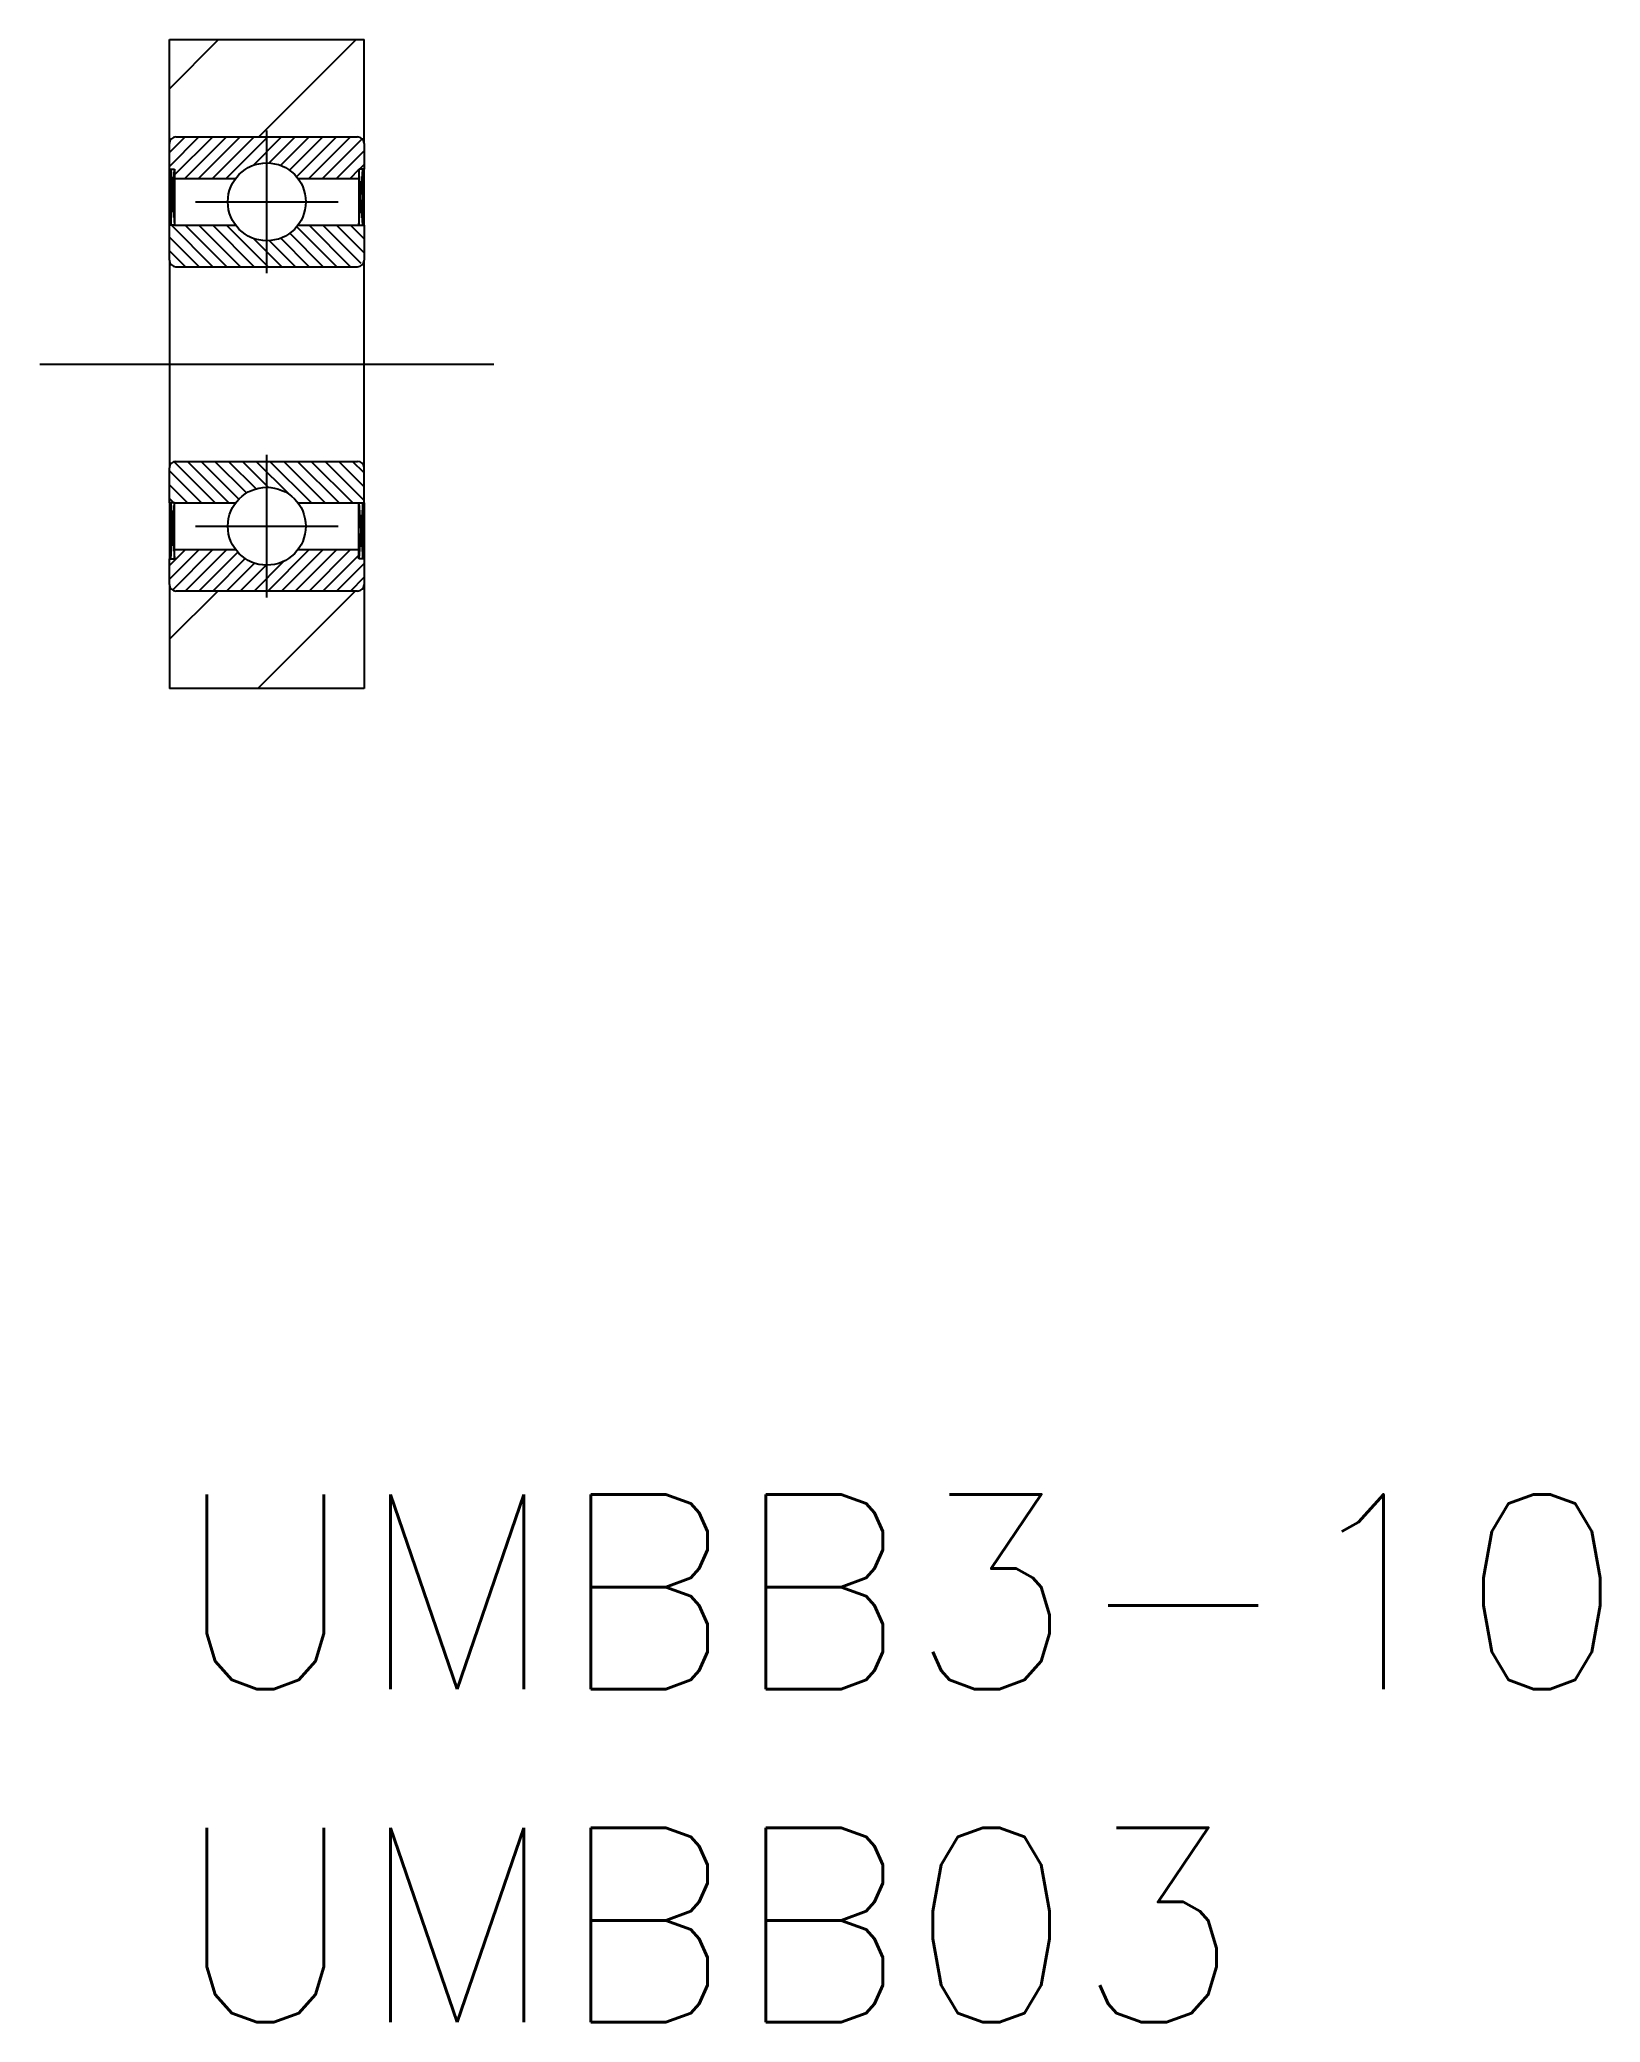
# Model space of a CAD drawing. Extents: x -2 to 22, y -25.6 to 5.
import ezdxf

# ---------------------------------------------------------------- set-up
doc = ezdxf.new("R2010")
doc.units = 0
doc.linetypes.add('CENTER', pattern=[50.8, 31.75, -6.35, 6.35, -6.35])
doc.layers.get('0').update_dxf_attribs({"linetype": 'CONTINUOUS'})
doc.layers.add('CENTER', color=1, linetype='CENTER')
doc.styles.get("Standard").update_dxf_attribs({"font": 'txt.shx', "height": 3, "bigfont": 'bigfont.shx'})

# ---------------------------------------------------------------- blocks, each defined once
blk = doc.blocks.new('*U7')
at = {"color": 7, "linetype": 'CONTINUOUS'}
blk.add_text('UMBB3-10', height=3, dxfattribs=at).set_placement((0.063, -20.424))
blk = doc.blocks.new('*U8')
at = {"color": 7, "linetype": 'CONTINUOUS'}
blk.add_text('UMBB03', height=3, dxfattribs=at).set_placement((0.063, -25.562))

msp = doc.modelspace()

# ---------------------------------------------------------------- linework, layer by layer
at = {"color": 7, "linetype": 'CONTINUOUS'}
for p, q in [((0, 5), (3, 5)), ((0, 3.4), (0, 5)), ((3, 3.4), (3, 5)), ((0, 3.003), (0, 3.4)), ((0.1, 3.5), (2.9, 3.5)), ((3, 3.4), (3, 3.003)), ((0, 2.14), (0, 3.003)), ((0, 3.003), (0.08, 3.003)), ((0.02, 3.003), (0.02, 2.14)), ((0.08, 3.003), (0.08, 2.14)), ((0.08, 2.86), (1.02, 2.86)), ((1.98, 2.86), (2.92, 2.86)), ((2.784, 2.86), (2.92, 2.996)), ((2.92, 3.003), (2.92, 2.14)), ((3, 3.003), (2.92, 3.003)), ((2.98, 3.003), (2.98, 2.14)), ((3, 2.14), (3, 3.003)), ((0, 1.6), (0, 2.14)), ((0.08, 2.14), (0, 2.14)), ((0.08, 2.14), (1.02, 2.14)), ((1.98, 2.14), (2.92, 2.14)), ((2.92, 2.14), (3, 2.14)), ((3, 2.14), (3, 1.6)), ((0, 1.6), (0, -1.6)), ((3, -1.6), (3, 1.6)), ((0.1, 1.5), (2.9, 1.5)), ((0.1, -1.5), (2.9, -1.5)), ((0, -2.14), (0, -1.6)), ((3, -2.14), (3, -1.6)), ((0.08, -2.14), (0, -2.14)), ((0, -2.14), (0, -3.003)), ((0.02, -3.003), (0.02, -2.14)), ((0.08, -2.14), (1.02, -2.14)), ((0.08, -3.003), (0.08, -2.14)), ((1.98, -2.14), (2.92, -2.14)), ((2.92, -2.14), (3, -2.14)), ((2.92, -3.003), (2.92, -2.14)), ((2.98, -3.003), (2.98, -2.14)), ((3, -2.14), (3, -3.003)), ((0, -3.4), (0, -3.003)), ((0, -3.003), (0.08, -3.003)), ((0.08, -2.86), (1.02, -2.86)), ((1.98, -2.86), (2.92, -2.86)), ((3, -3.003), (2.92, -3.003)), ((3, -3.003), (3, -3.4)), ((0, -3.4), (0, -5)), ((2.9, -3.5), (0.1, -3.5)), ((3, -3.4), (3, -5)), ((3, -5), (0, -5))]:
    msp.add_line(p, q, dxfattribs=at)
at = {"color": 3, "linetype": 'CONTINUOUS'}
for p, q in [((0, 4.243), (0.757, 5)), ((1.379, 3.5), (2.879, 5)), ((0, 3.258), (0.242, 3.5)), ((0, 3.046), (0.454, 3.5)), ((0.08, 2.914), (0.666, 3.5)), ((0.238, 2.86), (0.878, 3.5)), ((0.45, 2.86), (1.09, 3.5)), ((0.663, 2.86), (1.303, 3.5)), ((0.875, 2.86), (1.515, 3.5)), ((1.288, 3.061), (1.727, 3.5)), ((1.538, 3.099), (1.939, 3.5)), ((1.712, 3.061), (2.151, 3.5)), ((1.85, 2.987), (2.363, 3.5)), ((1.96, 2.885), (2.575, 3.5)), ((2.148, 2.86), (2.788, 3.5)), ((2.36, 2.86), (2.971, 3.471)), ((2.572, 2.86), (3, 3.288)), ((2.927, 3.003), (3, 3.076)), ((0.02, 2.14), (0.08, 3.003)), ((0.02, 3.003), (0.08, 2.14)), ((2.92, 2.14), (2.98, 3.003)), ((2.98, 2.14), (2.92, 3.003)), ((0.67, 1.5), (0.03, 2.14)), ((0.882, 1.5), (0.242, 2.14)), ((1.094, 1.5), (0.454, 2.14)), ((1.307, 1.5), (0.667, 2.14)), ((1.519, 1.5), (0.879, 2.14)), ((2.791, 1.5), (2.151, 2.14)), ((2.952, 1.552), (2.364, 2.14)), ((3, 1.716), (2.576, 2.14)), ((3, 1.928), (2.788, 2.14)), ((0.458, 1.5), (0, 1.958)), ((1.731, 1.5), (1.295, 1.936)), ((1.943, 1.5), (1.542, 1.901)), ((2.155, 1.5), (1.715, 1.94)), ((2.367, 1.5), (1.853, 2.015)), ((2.579, 1.5), (1.962, 2.117)), ((0.246, 1.5), (0, 1.746)), ((0.704, -2.14), (0.069, -1.505)), ((0.916, -2.14), (0.276, -1.5)), ((1.07, -2.082), (0.488, -1.5)), ((1.188, -1.988), (0.7, -1.5)), ((1.335, -1.923), (0.912, -1.5)), ((1.525, -1.901), (1.125, -1.5)), ((1.848, -2.011), (1.337, -1.5)), ((2.189, -2.14), (1.549, -1.5)), ((2.401, -2.14), (1.761, -1.5)), ((2.613, -2.14), (1.973, -1.5)), ((2.825, -2.14), (2.185, -1.5)), ((3, -2.103), (2.397, -1.5)), ((3, -1.891), (2.609, -1.5)), ((3, -1.678), (2.822, -1.5)), ((0.492, -2.14), (0, -1.648)), ((0.28, -2.14), (0, -1.86)), ((0.068, -2.14), (0, -2.072)), ((0.02, -2.14), (0.08, -3.003)), ((0.02, -3.003), (0.08, -2.14)), ((2.98, -2.14), (2.92, -3.003)), ((2.92, -2.14), (2.98, -3.003)), ((0, -3.106), (0.246, -2.86)), ((0, -3.318), (0.458, -2.86)), ((0.046, -3.484), (0.67, -2.86)), ((0.242, -3.5), (0.882, -2.86)), ((0.454, -3.5), (1.054, -2.901)), ((0.667, -3.5), (1.167, -2.999)), ((1.303, -3.5), (1.764, -3.039)), ((1.515, -3.5), (2.155, -2.86)), ((1.727, -3.5), (2.367, -2.86)), ((1.939, -3.5), (2.579, -2.86)), ((2.151, -3.5), (2.791, -2.86)), ((2.364, -3.5), (2.92, -2.944)), ((0.879, -3.5), (1.31, -3.069)), ((1.091, -3.5), (1.491, -3.1)), ((2.576, -3.5), (3, -3.076)), ((2.788, -3.5), (3, -3.288)), ((0, -4.243), (0.743, -3.5)), ((1.364, -5), (2.864, -3.5))]:
    msp.add_line(p, q, dxfattribs=at)
at = {"color": 7, "linetype": 'CONTINUOUS'}
for centre in [(1.5, 2.5), (1.5, -2.5)]:
    msp.add_circle(centre, 0.6, dxfattribs=at)
for centre, start, end in [((0.1, 3.4), 90, 180), ((2.9, 3.4), 0, 90), ((0.1, 1.6), 180, 270), ((2.9, 1.6), 270, 0), ((0.1, -1.6), 90, 180), ((2.9, -1.6), 0, 90), ((0.1, -3.4), 180, 270), ((2.9, -3.4), 270, 0)]:
    msp.add_arc(centre, 0.1, start, end, dxfattribs=at)
at = {"layer": 'CENTER', "color": 1, "linetype": 'CENTER'}
for p, q in [((1.5, 1.4), (1.5, 3.6)), ((0.4, 2.5), (2.6, 2.5)), ((-2, 0), (5, 0)), ((1.5, -3.6), (1.5, -1.4)), ((0.4, -2.5), (2.6, -2.5))]:
    msp.add_line(p, q, dxfattribs=at)

# ---------------------------------------------------------------- block references
at = {"color": 7, "linetype": 'CONTINUOUS'}
for name in ['*U7', '*U8']:
    msp.add_blockref(name, (0, 0), dxfattribs=at)

doc.saveas('drawing.dxf')
